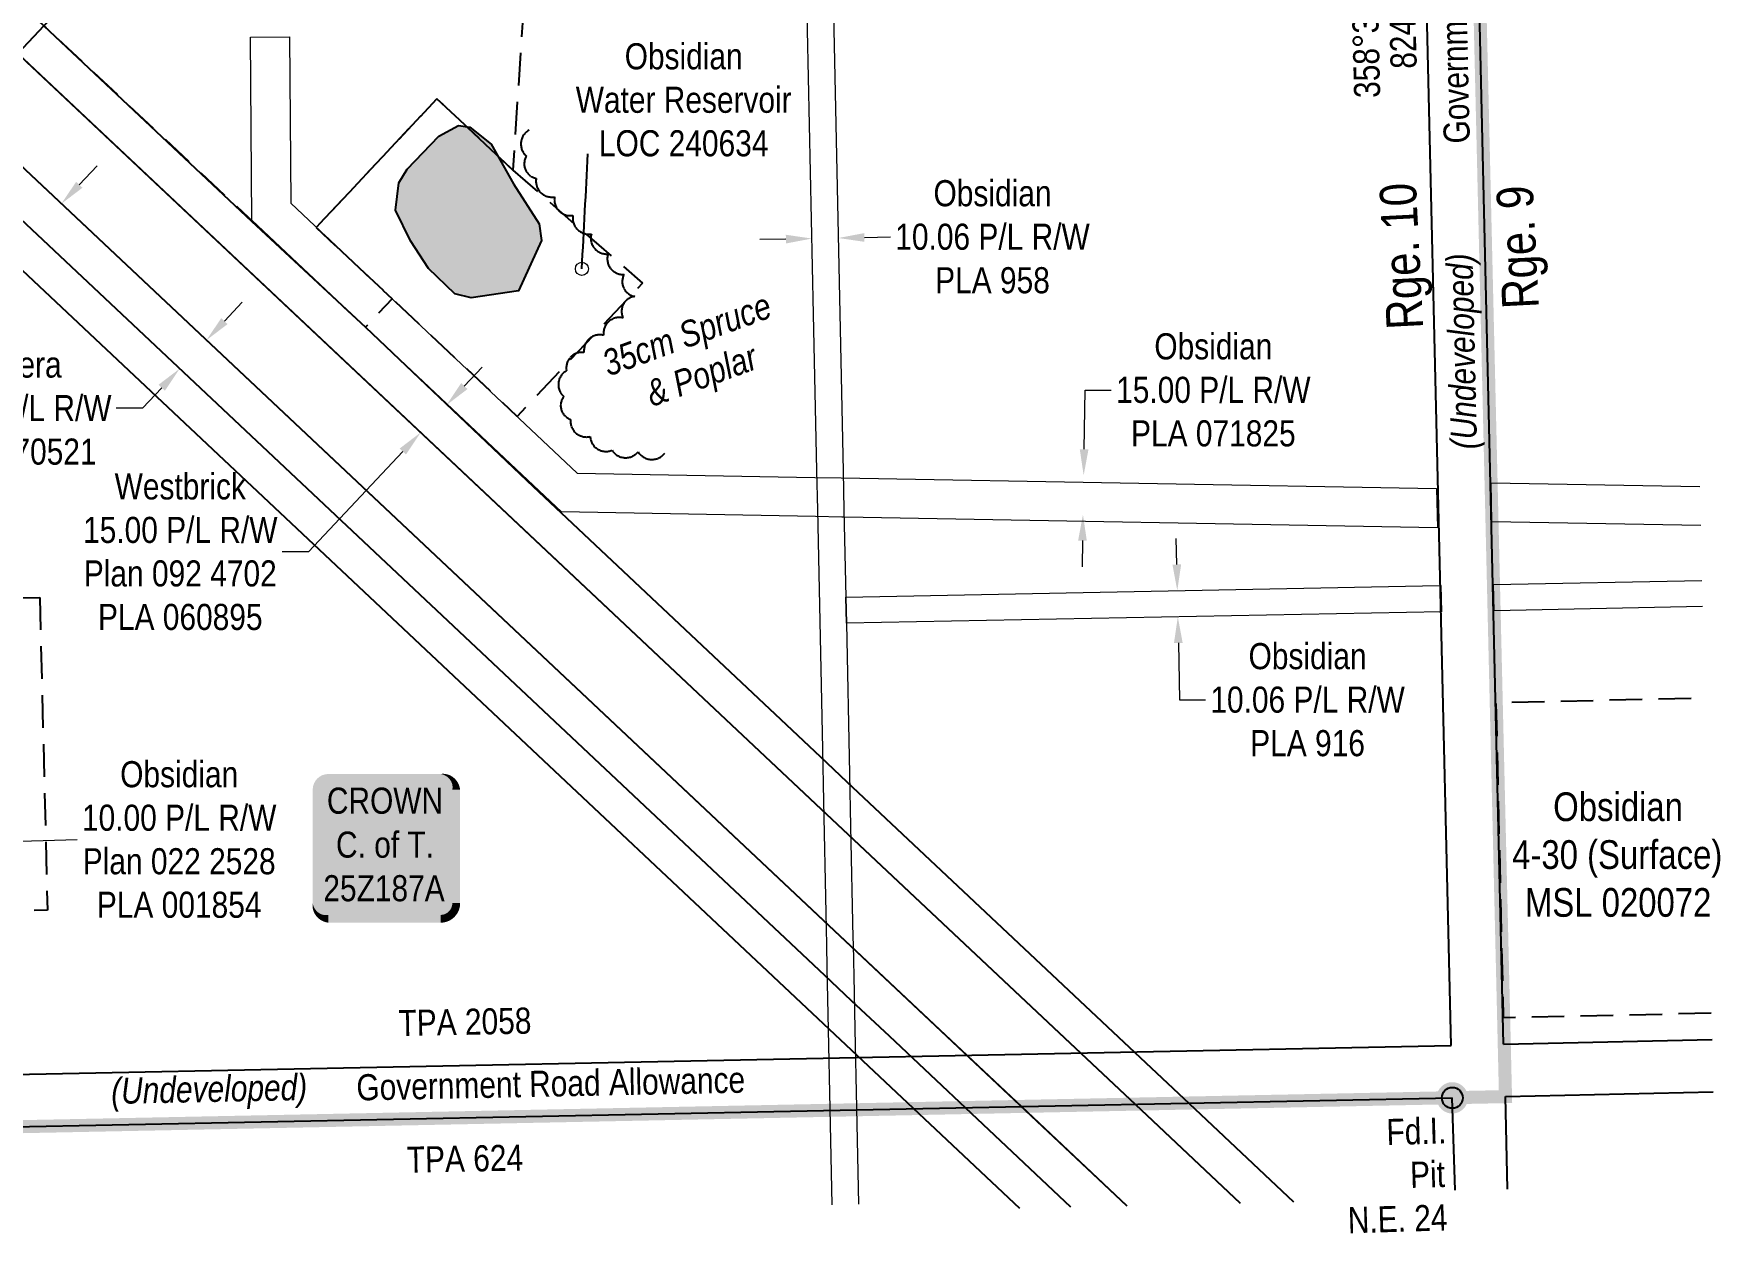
# Model space of a CAD drawing. Extents: x 610740 to 613365, y 5880886 to 5883946.
# Drawn here: x 612122 to 612768, y 5881991 to 5882450 of the extents above; entities that cross this region are included whole.
import ezdxf
from ezdxf.enums import TextEntityAlignment as Align

# ---------------------------------------------------------------- set-up
doc = ezdxf.new("R2010")
doc.units = 0
doc.header["$LTSCALE"] = 5
doc.header["$PDSIZE"] = 0.5
for name, pattern in [('0', [1, 1, 0]), ('CENTERLINEX3', [5, 2.5, -1, 0.5, -1]), ('foc-ACCESSROAD', [3.75, 2.5, -1.25]), ('foc-UNSURVEYED', [12.5, 10, -2.5])]:
    doc.linetypes.add(name, pattern=pattern)
doc.layers.get('Defpoints').update_dxf_attribs({"color": 9})
for name, color, linetype in [('AS-OWNER', 7, 'Continuous'), ('C-WS', 13, 'foc-ACCESSROAD'), ('D-TXT', 6, 'Continuous'), ('F-RW', 190, 'Continuous'), ('L-BD', 7, 'Continuous'), ('L-MON', 1, 'Continuous'), ('L-MON-T', 1, 'Continuous'), ('L-ROAD-T', 7, 'Continuous'), ('L-SEC', 7, 'Continuous'), ('L-USEC', 7, 'foc-UNSURVEYED'), ('T-BUSH', 110, '0'), ('T-BUSH-T', 110, 'Continuous'), ('T-WATER', 160, 'Continuous'), ('T-WATER-H', 133, 'Continuous')]:
    doc.layers.add(name, color=color, linetype=linetype)
doc.layers.add('AS-TRAPPER BOUNDARY', color=7, linetype='CENTERLINEX3', true_color=0xb85c00, transparency=0.6)
doc.layers.add('AS-TRAPPER-T', color=7, linetype='Continuous', true_color=0xc26100)
for name, color, linetype, lineweight in [('C-RW-T', 13, 'Continuous', 9), ('C-WS-T', 13, 'Continuous', 9), ('F-RW-T', 190, 'Continuous', 9), ('T-TEXT', 48, 'Continuous', 18)]:
    doc.layers.add(name, color=color, linetype=linetype, lineweight=lineweight)
doc.styles.add('100L', font='ARIALN.TTF', dxfattribs={"height": 11})
doc.styles.add('80', font='ARIALN.TTF', dxfattribs={"height": 10})
doc.styles.add('80CG', font='ARIALN.TTF', dxfattribs={"height": 10})
doc.styles.add('80L', font='ARIALN.TTF', dxfattribs={"height": 10})
doc.styles.add('80LS', font='ARIALNI.TTF', dxfattribs={"height": 10})
doc.dimstyles.new('Compass 5 000', dxfattribs={"dimscale": 5, "dimtxt": 9, "dimasz": 2, "dimexe": 0.2, "dimexo": 0.0625, "dimgap": 0.5, "dimtad": 0, "dimtih": 1, "dimtoh": 1, "dimzin": 0, "dimdsep": 46, "dimtxsty": '80CG', "dimcen": 0.1, "dimse1": 1, "dimse2": 1, "dimclrd": 256, "dimclrt": 256, "dimaunit": 1, "dimadec": 4, "dimazin": 0, "dimtfac": 0.06, "dimtofl": 0, "dimtmove": 0, "dimatfit": 1, "dimfxl": 0.2, "dimtolj": 1, "dimtzin": 0, "dimlwd": -1, "dimarcsym": 0})

# ---------------------------------------------------------------- blocks, each defined once
blk = doc.blocks.new('*D495')
at = {"layer": 'C-RW-T', "transparency": 16777216}
for p, q in [((612410.05, 5882371.63), (612400.06, 5882371.42)), ((612440.11, 5882372.26), (612450.11, 5882372.47))]:
    blk.add_line(p, q, dxfattribs=at)
for points in [[(612440.08, 5882373.92), (612440.15, 5882370.59), (612430.12, 5882372.05)], [(612410.02, 5882373.29), (612410.09, 5882369.96), (612420.05, 5882371.84)]]:
    blk.add_solid(points, dxfattribs=at)
at = {"layer": 'Defpoints', "color": 0, "transparency": 16777216}
for p in [(612419.68, 5882389.67), (612429.74, 5882389.88), (612430.12, 5882372.05)]:
    blk.add_point(p, dxfattribs=at)
at = {"layer": 'C-RW-T', "transparency": 16777216, "insert": (612489.2, 5882372.47), "char_height": 10, "attachment_point": 5, "style": '80CG'}
blk.add_mtext('\\A1;Obsidian\\P10.06 P/L R/W\\PPLA 958', dxfattribs=at)
blk = doc.blocks.new('*D496')
at = {"layer": 'C-RW-T', "transparency": 16777216}
for p, q in [((612524.3, 5882291.11), (612524.71, 5882313.81)), ((612524.71, 5882313.81), (612534.71, 5882313.81)), ((612523.67, 5882256.1), (612523.49, 5882246.11))]:
    blk.add_line(p, q, dxfattribs=at)
for points in [[(612522.63, 5882291.14), (612525.97, 5882291.08), (612524.12, 5882281.11)], [(612522, 5882256.13), (612525.33, 5882256.07), (612523.85, 5882266.1)]]:
    blk.add_solid(points, dxfattribs=at)
at = {"layer": 'Defpoints', "color": 0, "transparency": 16777216}
for p in [(612518.64, 5882281.21), (612524.12, 5882281.11), (612518.37, 5882266.2)]:
    blk.add_point(p, dxfattribs=at)
at = {"layer": 'C-RW-T', "transparency": 16777216, "insert": (612573.8, 5882313.81), "char_height": 10, "attachment_point": 5, "style": '80CG'}
blk.add_mtext('\\A1;Obsidian\\P15.00 P/L R/W\\PPLA 071825', dxfattribs=at)
blk = doc.blocks.new('*D497')
at = {"layer": 'C-RW-T', "transparency": 16777216}
for p, q in [((612559.8, 5882246.96), (612559.6, 5882256.96)), ((612560.39, 5882216.91), (612560.81, 5882195.12)), ((612560.81, 5882195.12), (612570.81, 5882195.12))]:
    blk.add_line(p, q, dxfattribs=at)
for points in [[(612561.47, 5882247), (612558.13, 5882246.93), (612559.99, 5882236.97)], [(612562.05, 5882216.94), (612558.72, 5882216.87), (612560.19, 5882226.9)]]:
    blk.add_solid(points, dxfattribs=at)
at = {"layer": 'Defpoints', "color": 0, "transparency": 16777216}
for p in [(612519.12, 5882236.17), (612519.32, 5882226.1), (612560.19, 5882226.9)]:
    blk.add_point(p, dxfattribs=at)
at = {"layer": 'C-RW-T', "transparency": 16777216, "insert": (612609.9, 5882195.12), "char_height": 10, "attachment_point": 5, "style": '80CG'}
blk.add_mtext('\\A1;Obsidian\\P10.06 P/L R/W\\PPLA 916', dxfattribs=at)
blk = doc.blocks.new('*D498')
at = {"layer": 'C-RW-T', "transparency": 16777216}
for p, q in [((612086.76, 5882140.21), (612138.54, 5882141.54)), ((612056.77, 5882139.45), (612046.77, 5882139.19))]:
    blk.add_line(p, q, dxfattribs=at)
for points in [[(612086.72, 5882141.88), (612086.8, 5882138.55), (612076.76, 5882139.96)], [(612056.73, 5882141.11), (612056.81, 5882137.78), (612066.77, 5882139.7)]]:
    blk.add_solid(points, dxfattribs=at)
at = {"layer": 'Defpoints', "color": 0, "transparency": 16777216}
for p in [(612066.71, 5882141.9), (612076.71, 5882142.15), (612076.76, 5882139.96)]:
    blk.add_point(p, dxfattribs=at)
at = {"layer": 'C-RW-T', "transparency": 16777216, "insert": (612177.63, 5882141.54), "char_height": 10, "attachment_point": 5, "style": '80CG'}
blk.add_mtext('\\A1;Obsidian\\P10.00 P/L R/W\\PPlan 022 2528\\PPLA 001854', dxfattribs=at)
blk = doc.blocks.new('*D503')
at = {"layer": 'Defpoints', "color": 0, "transparency": 16777216}
for p in [(612112.75, 5882364.16), (612229.44, 5882293.98), (612209.69, 5882272.98)]:
    blk.add_point(p, dxfattribs=at)
at = {"layer": 'F-RW-T', "transparency": 16777216}
for p, q in [((612139.35, 5882392.44), (612146.2, 5882399.73)), ((612105.9, 5882356.87), (612099.05, 5882349.59)), ((612099.05, 5882349.59), (612089.05, 5882349.59))]:
    blk.add_line(p, q, dxfattribs=at)
for points in [[(612138.14, 5882393.58), (612140.57, 5882391.3), (612132.5, 5882385.16)], [(612104.68, 5882358.01), (612107.11, 5882355.73), (612112.75, 5882364.16)]]:
    blk.add_solid(points, dxfattribs=at)
at = {"layer": 'F-RW-T', "transparency": 16777216, "insert": (612049.51, 5882349.59), "char_height": 10, "attachment_point": 5, "style": '80CG'}
blk.add_mtext('\\A1;28.86 P/L R/W\\PPlan 802 1173\\P(Not on PLSR)', dxfattribs=at)
blk = doc.blocks.new('*D505')
at = {"layer": 'Defpoints', "color": 0, "transparency": 16777216}
for p in [(612368.3, 5882603.33), (612335.55, 5882598.09), (612340.03, 5882589.15)]:
    blk.add_point(p, dxfattribs=at)
at = {"layer": 'F-RW-T', "transparency": 16777216}
for p, q in [((612359.34, 5882621.21), (612354.86, 5882630.15)), ((612372.78, 5882594.39), (612425.73, 5882488.8)), ((612425.73, 5882488.8), (612435.73, 5882488.8))]:
    blk.add_line(p, q, dxfattribs=at)
for points in [[(612360.83, 5882621.95), (612357.85, 5882620.46), (612363.82, 5882612.27)], [(612374.27, 5882595.14), (612371.29, 5882593.64), (612368.3, 5882603.33)]]:
    blk.add_solid(points, dxfattribs=at)
at = {"layer": 'F-RW-T', "transparency": 16777216, "insert": (612474.81, 5882488.8), "char_height": 10, "attachment_point": 5, "style": '80CG'}
blk.add_mtext('\\A1;Westbrick\\P10.00 P/L R/W\\PPlan 112 4739\\PPLA 072180', dxfattribs=at)
blk = doc.blocks.new('*D506')
at = {"layer": 'Defpoints', "color": 0, "transparency": 16777216}
for p in [(612280.01, 5882308.02), (612471.26, 5882128.17), (612461.39, 5882117.67)]:
    blk.add_point(p, dxfattribs=at)
at = {"layer": 'F-RW-T', "transparency": 16777216}
for p, q in [((612286.86, 5882315.31), (612293.71, 5882322.59)), ((612263.29, 5882290.25), (612227.14, 5882251.81)), ((612227.14, 5882251.81), (612217.14, 5882251.81))]:
    blk.add_line(p, q, dxfattribs=at)
for points in [[(612285.64, 5882316.45), (612288.07, 5882314.17), (612280.01, 5882308.02)], [(612262.08, 5882291.39), (612264.5, 5882289.11), (612270.14, 5882297.53)]]:
    blk.add_solid(points, dxfattribs=at)
at = {"layer": 'F-RW-T', "transparency": 16777216, "insert": (612178.05, 5882251.81), "char_height": 10, "attachment_point": 5, "style": '80CG'}
blk.add_mtext('\\A1;Westbrick\\P15.00 P/L R/W\\PPlan 092 4702\\PPLA 060895', dxfattribs=at)
blk = doc.blocks.new('*D507')
at = {"layer": 'Defpoints', "color": 0, "transparency": 16777216}
for p in [(612177.79, 5882321.97), (612358.35, 5882172.76), (612348.06, 5882161.82)]:
    blk.add_point(p, dxfattribs=at)
at = {"layer": 'F-RW-T', "transparency": 16777216}
for p, q in [((612194.93, 5882340.19), (612201.78, 5882347.47)), ((612170.94, 5882314.69), (612163.55, 5882306.82)), ((612163.55, 5882306.82), (612153.55, 5882306.82))]:
    blk.add_line(p, q, dxfattribs=at)
for points in [[(612193.72, 5882341.33), (612196.15, 5882339.05), (612188.08, 5882332.91)], [(612169.73, 5882315.83), (612172.16, 5882313.54), (612177.79, 5882321.97)]]:
    blk.add_solid(points, dxfattribs=at)
at = {"layer": 'F-RW-T', "transparency": 16777216, "insert": (612114.46, 5882306.82), "char_height": 10, "attachment_point": 5, "style": '80CG'}
blk.add_mtext('\\A1;Keyera\\P15.00 P/L R/W\\PPLA 170521', dxfattribs=at)
blk = doc.blocks.new('*U422')
h = blk.add_hatch(color=255)
edge = h.paths.add_edge_path()
edge.add_line((-21.5, -28.5), (21.5, -28.5))
edge.add_arc((21.5, -22.5), 6, 270, 360)
edge.add_line((27.5, -22.5), (27.5, 21))
edge.add_arc((21.5, 21), 6, 0, 90)
edge.add_line((21.5, 27), (-21.5, 27))
edge.add_arc((-21.5, 21), 6, 90, 180)
edge.add_line((-27.5, 21), (-27.5, -22.5))
edge.add_arc((-21.5, -22.5), 6, 180, 270)
at = {"color": 14, "flags": 128}
blk.add_lwpolyline([(-21.5, -28.5, 3, 3, 0), (21.5, -28.5, 3, 3, 0.414214), (27.5, -22.5, 3, 3, 0), (27.5, 21, 3, 0, 0.414214), (21.5, 27, 0, 0, 0), (-21.5, 27, 0, 0, 0.414214), (-27.5, 21, 0, 0, 0), (-27.5, -22.5, 0, 3, 0.414214)], format="xyseb", close=True, dxfattribs=at)
at = {"color": 14, "style": '80'}
blk.add_attdef('ENTER_TEXT_001', (-26.85, -4.92), '', height=10, dxfattribs=at)
blk = doc.blocks.new('fdia')
at = {"color": 255, "const_width": 1}
blk.add_lwpolyline([(-0.5, 0, 1), (0.5, 0, 1)], format="xyb", close=True, dxfattribs=at)
blk = doc.blocks.new('Fdiaa')
blk.add_blockref('fdia', (0, 0))
blk = doc.blocks.new('fdib')
at = {"color": 1, "const_width": 1.6}
blk.add_lwpolyline([(-0.4, 0, 1), (0.4, 0, 1)], format="xyb", close=True, dxfattribs=at)
at = {"color": 1}
blk.add_circle((0, 0), 0.8, dxfattribs=at)
blk = doc.blocks.new('Fdibb')
blk.add_blockref('fdib', (0, 0))
blk = doc.blocks.new('fdicc')
for name in ['Fdibb', 'Fdiaa']:
    blk.add_blockref(name, (0, 0))
blk = doc.blocks.new('FDI')
blk.add_blockref('fdicc', (0, 0))

msp = doc.modelspace()

# ---------------------------------------------------------------- hatches: boundary and pattern name
at = {"layer": 'T-WATER-H'}
h = msp.add_hatch(color=256, dxfattribs=at)
h.dxf.hatch_style = 1
h.paths.add_polyline_path([(612315.495, 5882377.426), (612316.37, 5882371.056), (612307.581, 5882351.809), (612289.513, 5882349.112), (612283.227, 5882350.691), (612273.104, 5882360.315), (612266.222, 5882371.021), (612260.495, 5882382.662), (612261.795, 5882393.133), (612265.004, 5882398.374), (612277.129, 5882411.128), (612284.677, 5882415.126), (612288.916, 5882414.489), (612297.135, 5882407.959), (612305.678, 5882392.849)])

# ---------------------------------------------------------------- linework, layer by layer
at = {"layer": 'AS-TRAPPER BOUNDARY', "flags": 128}
msp.add_lwpolyline([(611758.525, 5882024.315, 5, 5, 0), (612685.721, 5882043.096, 5, 5, 0), (612664.636, 5882941.112, 0, 0, 0)], format="xyseb", dxfattribs=at)
at = {"layer": 'C-RW-T'}
for points in [[(612062.054, 5882643.01), (612261.012, 5882648.111), (612271.054, 5882648.369), (612395.807, 5882651.572), (612403.491, 5882638.978), (612408.732, 5882630.381), (612411.26, 5882626.234), (612413.866, 5882621.963), (612425.263, 5882603.275), (612425.321, 5882600.511), (612426.916, 5882524.524), (612430.723, 5882343.107), (612431.988, 5882282.778), (612432.304, 5882267.753), (612433.002, 5882234.487), (612433.213, 5882224.423), (612434.424, 5882166.707), (612434.846, 5882146.541), (612435.742, 5882103.872), (612435.792, 5882101.473), (612436.183, 5882082.835), (612436.475, 5882068.914), (612437.108, 5882038.758), (612437.882, 5882001.869)], [(612427.819, 5882001.633), (612427.045, 5882038.555), (612426.412, 5882068.711), (612425.913, 5882092.494), (612425.729, 5882101.261), (612425.471, 5882113.53), (612424.576, 5882156.198), (612424.153, 5882176.365), (612422.232, 5882267.935), (612421.917, 5882282.96), (612420.659, 5882342.895), (612416.852, 5882524.324), (612415.271, 5882599.637), (612414.871, 5882600.302), (612405.063, 5882616.626), (612402.485, 5882620.915), (612400.576, 5882624.092), (612395.389, 5882632.726), (612390.706, 5882640.036), (612355.227, 5882640.254), (612271.046, 5882636.495), (612261.002, 5882636.282), (612239.965, 5882635.631), (612063.112, 5882630.417)], [(612760.489, 5882261.853), (612680.543, 5882263.3), (612680.191, 5882278.293), (612760.137, 5882276.853)], [(612761.217, 5882230.828), (612681.341, 5882229.268), (612681.105, 5882239.331), (612760.981, 5882240.891)]]:
    msp.add_lwpolyline(points, dxfattribs=at)
for points in [[(612659.267, 5882276.03), (612659.619, 5882261.016), (612432.495, 5882265.109), (612431.504, 5882265.128), (612421.432, 5882265.31), (612324.075, 5882267.101), (612313.346, 5882277.2), (612248.984, 5882337.831), (612205.475, 5882378.825), (612204.917, 5882448.946), (612219.92, 5882449.066), (612220.427, 5882385.361), (612259.259, 5882348.777), (612330.139, 5882282.002), (612421.117, 5882280.335), (612431.189, 5882280.152), (612659.267, 5882276.03)], [(612660.999, 5882238.939), (612661.235, 5882228.877), (612433.213, 5882224.423), (612433.002, 5882234.487), (612653.891, 5882238.8), (612660.999, 5882238.939)]]:
    msp.add_lwpolyline(points, close=True, dxfattribs=at)
at = {"layer": 'C-WS', "flags": 128}
for points in [[(612313.321, 5882517.779), (612305.449, 5882398.103), (612276.365, 5882425.412), (612230.093, 5882376.082), (612259.229, 5882348.77), (612248.984, 5882337.831), (612125.837, 5882453.366), (612136.085, 5882464.302), (612125.183, 5882474.648), (612163.326, 5882515.27), (612193.576, 5882525.635), (612232.712, 5882524.071), (612253.476, 5882521.707), (612313.321, 5882517.779)], [(612305.449, 5882398.103), (612355.101, 5882354.684), (612307.087, 5882303.718), (612259.229, 5882348.77), (612230.093, 5882376.082), (612276.365, 5882425.412), (612305.449, 5882398.103)], [(612124.206, 5882234.377), (612127.171, 5882114.528), (612077.439, 5882113.529), (612067.442, 5882113.329), (612047.436, 5882112.926), (612007.31, 5882112.12), (612004.345, 5882231.968), (612124.206, 5882234.377)]]:
    msp.add_lwpolyline(points, close=True, dxfattribs=at)
msp.add_lwpolyline([(612764.487, 5882075.039), (612685.005, 5882073.267), (612682.168, 5882194.036), (612762.037, 5882195.909)], dxfattribs=at)
at = {"layer": 'F-RW'}
for points in [[(611738.726, 5882838.309), (611840.987, 5882742.167), (611912.839, 5882674.613), (611933.605, 5882655.048), (611944.016, 5882645.239), (611962.76, 5882627.581), (612010.754, 5882582.366), (612018.093, 5882575.453), (612136.084, 5882464.304), (612125.811, 5882453.362), (612115.78, 5882442.71), (612094.907, 5882420.512), (612424.501, 5882110.541), (612434.772, 5882100.883), (612471.169, 5882066.646), (612502.571, 5882037.113), (612540.646, 5882001.304)], [(612519.258, 5882000.804), (612481.103, 5882036.679), (612449.704, 5882066.213), (612435.213, 5882079.846), (612424.943, 5882089.505), (612073.705, 5882419.877), (612083.971, 5882430.792), (612104.852, 5882452.99), (612114.88, 5882463.658), (612008.477, 5882563.977), (612001.115, 5882570.876), (611951.689, 5882617.45), (611941.529, 5882627.051), (611922.784, 5882644.692), (611912.291, 5882654.516), (611902.56, 5882663.684), (611841.48, 5882721.112), (611739.218, 5882817.254)], [(611739.218, 5882817.254), (611841.48, 5882721.112), (611902.56, 5882663.684), (611912.291, 5882654.516), (611922.783, 5882644.685), (611941.526, 5882627.042), (611951.687, 5882617.443), (612001.105, 5882570.86), (612008.472, 5882563.961), (612125.81, 5882453.357), (612205.304, 5882378.46), (612248.984, 5882337.831), (612313.174, 5882276.833), (612323.905, 5882266.737), (612423.183, 5882173.376), (612433.454, 5882163.718), (612535.294, 5882067.944), (612566.699, 5882038.412), (612604.562, 5882002.797)], [(612584.041, 5882002.318), (612546.107, 5882037.995), (612514.706, 5882067.528), (612433.877, 5882143.553), (612423.606, 5882153.212), (611998.932, 5882552.617), (611991.582, 5882559.524), (611930.506, 5882616.987), (611920.306, 5882626.587), (611901.618, 5882644.161), (611891.189, 5882653.965), (611841.968, 5882700.249), (611739.705, 5882796.425)], [(612540.644, 5882001.304), (612094.906, 5882420.509), (611740.705, 5882753.654)], [(611741.651, 5882713.179), (612499.57, 5882000.344)]]:
    msp.add_lwpolyline(points, dxfattribs=at)
at = {"layer": 'F-RW', "flags": 128}
for points in [[(611739.705, 5882796.425), (611841.968, 5882700.249), (611891.188, 5882653.965), (611901.618, 5882644.163), (611920.306, 5882626.587), (611930.505, 5882616.985), (611991.582, 5882559.524), (611998.933, 5882552.619), (612104.851, 5882452.988), (612115.779, 5882442.708), (612423.605, 5882153.202), (612433.875, 5882143.549), (612514.706, 5882067.528), (612546.107, 5882037.995), (612584.042, 5882002.318)], [(612540.646, 5882001.304), (612502.571, 5882037.113), (612471.169, 5882066.646), (612434.771, 5882100.883), (612424.501, 5882110.539), (612094.906, 5882420.509), (612083.972, 5882430.791), (611979.308, 5882529.238), (611971.958, 5882536.149), (611876.891, 5882625.576), (611858.281, 5882643.086), (611847.86, 5882652.887), (611842.968, 5882657.483), (611740.705, 5882753.661)]]:
    msp.add_lwpolyline(points, dxfattribs=at)
at = {"layer": 'L-SEC'}
for p, q in [((612664.865, 5882062.743), (612646.096, 5882866.62)), ((612684.985, 5882063.204), (612666.211, 5882867.09)), ((612684.985, 5882063.204), (612764.852, 5882065.037)), ((611858.099, 5882046.452), (612664.934, 5882062.744)), ((612685.721, 5882043.096), (612765.314, 5882044.922)), ((611858.506, 5882026.337), (612665.34, 5882042.628)), ((612665.34, 5882042.403), (612665.335, 5882042.628)), ((612666.437, 5882007.21), (612665.34, 5882042.628)), ((612686.552, 5882007.682), (612685.721, 5882043.096))]:
    msp.add_line(p, q, dxfattribs=at)
at = {"layer": 'L-USEC'}
for p, q in [((612664.896, 5882073.545), (612664.938, 5882073.546)), ((612665.127, 5882063.492), (612665.155, 5882063.493))]:
    msp.add_line(p, q, dxfattribs=at)
at = {"layer": 'T-BUSH', "flags": 128}
msp.add_lwpolyline([(612311.658, 5882413.375, 0.5205671), (612310.628, 5882403.432, 0.5205671), (612314.407, 5882394.906, 0.5205671), (612321.436, 5882387.799, 0.5205671), (612328.484, 5882380.711, 0.5205671), (612335.533, 5882373.622, 0.5205671), (612341.884, 5882365.919, 0.5205671), (612348.037, 5882358.041, 0.5205671), (612352.229, 5882349.663, 0.5205671), (612347.662, 5882341.422, 0.5205671), (612340.184, 5882334.788, 0.5205671), (612332.701, 5882328.162, 0.5205671), (612326.029, 5882321.235, 0.5205671), (612324.968, 5882311.316, 0.5205671), (612327.573, 5882302.575, 0.5205671), (612335.085, 5882295.981, 0.5205671), (612343.454, 5882290.747, 0.5205671), (612353.424, 5882290.165, 0.5205671), (612363.718, 5882289.623, 0.5205671)], format="xyb", dxfattribs=at)
at = {"layer": 'T-WATER', "flags": 128}
msp.add_lwpolyline([(612315.495, 5882377.426), (612316.37, 5882371.056), (612307.581, 5882351.809), (612289.513, 5882349.112), (612283.227, 5882350.691), (612273.104, 5882360.315), (612266.222, 5882371.021), (612260.495, 5882382.662), (612261.795, 5882393.133), (612265.004, 5882398.374), (612277.129, 5882411.128), (612284.677, 5882415.126), (612288.916, 5882414.489), (612297.135, 5882407.959), (612305.678, 5882392.849)], close=True, dxfattribs=at)

# ---------------------------------------------------------------- block references
at = {"layer": 'AS-OWNER'}
ref = msp.add_blockref('*U422', (612256.272, 5882139.713), dxfattribs=dict(at, xscale=0.999611, yscale=0.999611, zscale=0.999611))
ref.add_attrib('ENTER_TEXT_001', 'CROWN', (612234.22, 5882151.481), dxfattribs={"layer": '0', "color": 14, "height": 9.9961, "style": '80'})
ref.add_attrib('ENTER_TEXT_002', 'C. of T.', (612237.715, 5882134.643), dxfattribs={"layer": '0', "color": 14, "height": 9.9961, "style": '80'})
ref.add_attrib('ENTER_TEXT_003', '25Z187A', (612232.86, 5882117.942), dxfattribs={"layer": '0', "color": 14, "height": 9.9961, "style": '80'})
at = {"layer": 'L-MON', "xscale": 5, "yscale": 5, "zscale": 5}
msp.add_blockref('FDI', (612665.34, 5882042.628), dxfattribs=at)

# ---------------------------------------------------------------- texts
at = {"layer": 'AS-TRAPPER-T', "char_height": 9.99612, "attachment_point": 2, "rotation": 1.160346, "style": '80LS'}
for s, insert, width in [('{\\fArial Narrow|b0|i0|c0|p34;TPA 2058}', (612286.996, 5882076.741), 50.51015), ('{\\fArial Narrow|b0|i0|c0|p34;TPA 624}', (612286.996, 5882024.329), 44.09381)]:
    msp.add_mtext(s, dxfattribs=dict(at, insert=insert, width=width))
at = {"layer": 'C-WS-T', "insert": (612370.896, 5882424.938), "char_height": 9.99611, "width": 82.97358, "attachment_point": 5, "style": '80CG'}
msp.add_mtext('\\A1;Obsidian\\PWater Reservoir\\PLOC 240634', dxfattribs=at)
at = {"layer": 'C-WS-T', "insert": (612688.135, 5882159.655), "char_height": 10.99572, "attachment_point": 1, "style": '100L'}
msp.add_mtext_dynamic_manual_height_columns('\\pi15.844;Obsidian\\P\\pi0.14177;4-30 (Surface)\\P\\pi5.0283;MSL 020072', width=79.88626, gutter_width=0, heights=[0], dxfattribs=at)
at = {"layer": 'D-TXT', "color": 3, "char_height": 13.9946, "attachment_point": 1, "rotation": 92.932021, "style": '80L'}
for s, width, insert in [('Rge. 10', 73.75526, (612640.249, 5882336.673)), ('Rge. 9', 63.86109, (612684.557, 5882344.587))]:
    msp.add_mtext_dynamic_manual_height_columns(s, width=width, gutter_width=47.5, heights=[0], dxfattribs=dict(at, insert=insert))
at = {"layer": 'L-BD', "style": '80L'}
for s, p in [("358°39'00''", (612632.066, 5882454.079)), ('824.19', (612646.312, 5882454.415))]:
    msp.add_text(s, height=10, rotation=91.3506, dxfattribs=at).set_placement(p, align=Align.MIDDLE)
at = {"layer": 'L-MON-T', "insert": (612616.629, 5882033.81), "char_height": 10, "attachment_point": 1, "rotation": 1.704448, "style": '100L'}
msp.add_mtext_dynamic_manual_height_columns('\\pi23.347;Fd.I. \\P\\pi31.908;Pit\\P\\pi7.542;N.E. 24', width=44.3292, gutter_width=55, heights=[0], dxfattribs=at)
at = {"layer": 'L-ROAD-T', "style": '80L'}
for rotation, p in [(91.34433, (612665.341, 5882482.7)), (1.156747, (612319.961, 5882048.105))]:
    msp.add_text('Government Road Allowance', height=9.99611, rotation=rotation, dxfattribs=at).set_placement(p, align=Align.MIDDLE_CENTER)
at = {"layer": 'T-BUSH-T', "insert": (612370.355, 5882339.867), "char_height": 9.99612, "width": 67.28399, "attachment_point": 2, "rotation": 20, "style": '80LS'}
msp.add_mtext('35cm Spruce\\P& Poplar', dxfattribs=at)
at = {"layer": 'T-TEXT', "style": '80LS'}
for rotation, p in [(91.34433, (612668.957, 5882328.615)), (1.156747, (612189.117, 5882046.036))]:
    msp.add_text('(Undeveloped)', height=9.99611, rotation=rotation, dxfattribs=at).set_placement(p, align=Align.MIDDLE_CENTER)

# ---------------------------------------------------------------- dimensions: what is measured, and where the dimension line sits
at = {"layer": 'C-RW-T'}
dim = msp.add_aligned_dim(p1=(612419.677, 5882389.672), p2=(612429.741, 5882389.883), distance=-17.84, text='Obsidian\\P10.06 P/L R/W\\PPLA 958', dimstyle='Compass 5 000', dxfattribs=at)
dim.commit()
dim.dimension.update_dxf_attribs({"geometry": '*D495', "text_midpoint": (612489.197, 5882372.466)})
for base, p1, p2, angle, text, picture, middle in [((612524.119, 5882281.113), (612518.367, 5882266.201), (612518.638, 5882281.212), 88.964561, 'Obsidian\\P15.00 P/L R/W\\PPLA 071825', '*D496', (612573.796, 5882313.81)), ((612560.191, 5882226.903), (612519.12, 5882236.168), (612519.316, 5882226.105), 271.118958, 'Obsidian\\P10.06 P/L R/W\\PPLA 916', '*D497', (612609.898, 5882195.122)), ((612076.761, 5882139.959), (612066.71, 5882141.896), (612076.705, 5882142.152), 1.469228, 'Obsidian\\P10.00 P/L R/W\\PPlan 022 2528\\PPLA 001854', '*D498', (612177.627, 5882141.543))]:
    dim = msp.add_linear_dim(base=base, p1=p1, p2=p2, angle=angle, text=text, dimstyle='Compass 5 000', dxfattribs=at)
    dim.commit()
    dim.dimension.update_dxf_attribs({"geometry": picture, "text_midpoint": middle, "dimtype": 161})
at = {"layer": 'F-RW-T'}
for base, p1, p2, angle, text, picture, middle in [((612368.302, 5882603.328), (612335.546, 5882598.09), (612340.028, 5882589.152), 296.628768, 'Westbrick\\P10.00 P/L R/W\\PPlan 112 4739\\PPLA 072180', '*D505', (612474.814, 5882488.795)), ((612177.795, 5882321.971), (612358.346, 5882172.756), (612348.06, 5882161.821), 226.753428, 'Keyera\\P15.00 P/L R/W\\PPLA 170521', '*D507', (612114.462, 5882306.824)), ((612280.007, 5882308.025), (612461.39, 5882117.674), (612471.257, 5882128.166), 46.758286, 'Westbrick\\P15.00 P/L R/W\\PPlan 092 4702\\PPLA 060895', '*D506', (612178.054, 5882251.81))]:
    dim = msp.add_linear_dim(base=base, p1=p1, p2=p2, angle=angle, text=text, dimstyle='Compass 5 000', dxfattribs=at)
    dim.commit()
    dim.dimension.update_dxf_attribs({"geometry": picture, "text_midpoint": middle, "dimtype": 161})
at = {"layer": 'F-RW-T', "color": 5}
dim = msp.add_linear_dim(base=(612112.749, 5882364.155), p1=(612229.441, 5882293.983), p2=(612209.689, 5882272.982), angle=226.755769, text='28.86 P/L R/W\\PPlan 802 1173\\P(Not on PLSR)', dimstyle='Compass 5 000', dxfattribs=at)
dim.commit()
dim.dimension.update_dxf_attribs({"geometry": '*D503', "text_midpoint": (612049.507, 5882349.586), "dimtype": 161})

# ---------------------------------------------------------------- leaders
at = {"layer": 'C-WS-T', "path_type": 1}
msp.add_leader([(612331.905, 5882360.238), (612334.216, 5882404.324)], dimstyle='Compass 5 000', override={"dimasz": 1, "dimgap": 0.5, "dimtad": 0, "dimldrblk": 'DotBlank'}, dxfattribs=at)

doc.saveas('drawing.dxf')
